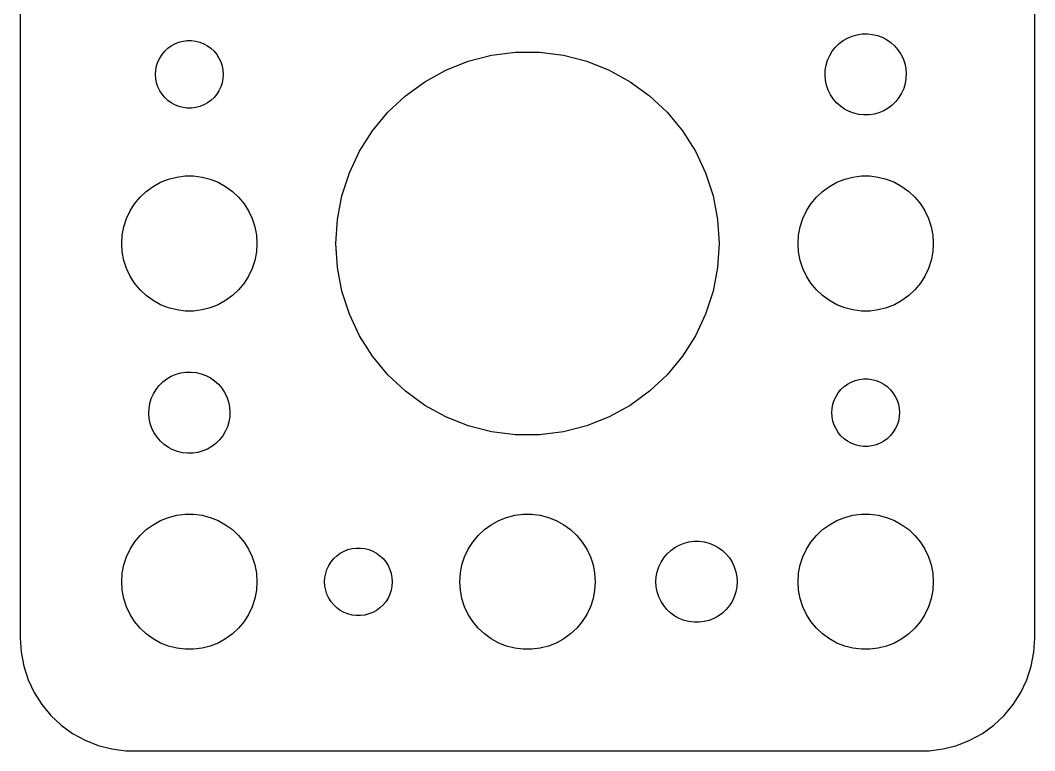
# Model space of a CAD drawing. Header units: metres. Extents: x -22 to 22, y -22 to 244.
# Drawn here: x -22.5 to 22.5, y 46.51 to 78.9 of the extents above; entities that cross this region are included whole.
import ezdxf

# ---------------------------------------------------------------- set-up
doc = ezdxf.new("R2010")
doc.units = ezdxf.units.M

msp = doc.modelspace()

# ---------------------------------------------------------------- linework, layer by layer
for p, q in [((-22.5, 101.5), (-22.5, 51.5)), ((22.5, 51.5), (22.5, 101.5)), ((-15.8037, 77.7665), (-15.6387, 77.8572)), ((-15.6387, 77.8572), (-15.4635, 77.9266)), ((-15.4635, 77.9266), (-15.2811, 77.9734)), ((-15.2811, 77.9734), (-15.0942, 77.997)), ((-15.0942, 77.997), (-14.9058, 77.997)), ((-14.9058, 77.997), (-14.7189, 77.9734)), ((-14.7189, 77.9734), (-14.5365, 77.9266)), ((-14.5365, 77.9266), (-14.3613, 77.8572)), ((-14.3613, 77.8572), (-14.1963, 77.7665)), ((13.6623, 77.7044), (13.8238, 77.8626)), ((13.8238, 77.8626), (14.0039, 77.9993)), ((14.0039, 77.9993), (14.1996, 78.1123)), ((14.1996, 78.1123), (14.408, 78.1999)), ((14.408, 78.1999), (14.6257, 78.2607)), ((14.6257, 78.2607), (14.8494, 78.2937)), ((14.8494, 78.2937), (15.0754, 78.2984)), ((15.0754, 78.2984), (15.3002, 78.2748)), ((15.3002, 78.2748), (15.5202, 78.2232)), ((15.5202, 78.2232), (15.7321, 78.1444)), ((15.7321, 78.1444), (15.9324, 78.0396)), ((15.9324, 78.0396), (16.1181, 77.9106)), ((16.1181, 77.9106), (16.286, 77.7594)), ((-16.2135, 77.3817), (-16.0934, 77.5268)), ((-16.0934, 77.5268), (-15.9561, 77.6558)), ((-15.9561, 77.6558), (-15.8037, 77.7665)), ((-14.1963, 77.7665), (-14.0439, 77.6558)), ((-14.0439, 77.6558), (-13.9065, 77.5268)), ((-13.9065, 77.5268), (-13.7865, 77.3817)), ((-1.59273, 77.3494), (-0.533707, 77.4832)), ((-0.533707, 77.4832), (0.533707, 77.4832)), ((0.533707, 77.4832), (1.59273, 77.3494)), ((13.4048, 77.3339), (13.5219, 77.5273)), ((13.5219, 77.5273), (13.6623, 77.7044)), ((16.286, 77.7594), (16.4337, 77.5883)), ((16.4337, 77.5883), (16.5588, 77.4)), ((16.5588, 77.4), (16.6593, 77.1975)), ((-16.4529, 76.873), (-16.3947, 77.0522)), ((-16.3947, 77.0522), (-16.3145, 77.2226)), ((-16.3145, 77.2226), (-16.2135, 77.3817)), ((-13.7865, 77.3817), (-13.6855, 77.2226)), ((-13.6855, 77.2226), (-13.6053, 77.0522)), ((-13.6053, 77.0522), (-13.5471, 76.873)), ((-3.61911, 76.691), (-2.62663, 77.084)), ((-2.62663, 77.084), (-1.59273, 77.3494)), ((1.59273, 77.3494), (2.62663, 77.084)), ((2.62663, 77.084), (3.61911, 76.691)), ((13.2476, 76.911), (13.3129, 77.1274)), ((13.3129, 77.1274), (13.4048, 77.3339)), ((16.6593, 77.1975), (16.7337, 76.9841)), ((16.7337, 76.9841), (16.7807, 76.7629)), ((-16.5, 76.5), (-16.4882, 76.688)), ((-16.4882, 76.312), (-16.5, 76.5)), ((-16.4882, 76.688), (-16.4529, 76.873)), ((-13.5471, 76.873), (-13.5118, 76.688)), ((-13.5118, 76.688), (-13.5, 76.5)), ((-13.5, 76.5), (-13.5118, 76.312)), ((-4.55452, 76.1768), (-3.61911, 76.691)), ((3.61911, 76.691), (4.55452, 76.1768)), ((13.2004, 76.4623), (13.2099, 76.6881)), ((13.2099, 76.6881), (13.2476, 76.911)), ((16.7807, 76.7629), (16.7996, 76.5377)), ((16.7996, 76.5377), (16.7901, 76.3118)), ((-16.4529, 76.127), (-16.4882, 76.312)), ((-16.3947, 75.9478), (-16.4529, 76.127)), ((-13.5471, 76.127), (-13.6053, 75.9478)), ((-13.5118, 76.312), (-13.5471, 76.127)), ((-5.41809, 75.5494), (-4.55452, 76.1768)), ((4.55452, 76.1768), (5.41809, 75.5494)), ((13.2193, 76.237), (13.2004, 76.4623)), ((13.2663, 76.0159), (13.2193, 76.237)), ((16.7524, 76.089), (16.6871, 75.8726)), ((16.7901, 76.3118), (16.7524, 76.089)), ((-16.3145, 75.7774), (-16.3947, 75.9478)), ((-16.2135, 75.6183), (-16.3145, 75.7774)), ((-16.0934, 75.4732), (-16.2135, 75.6183)), ((-13.7865, 75.6183), (-13.9065, 75.4732)), ((-13.6855, 75.7774), (-13.7865, 75.6183)), ((-13.6053, 75.9478), (-13.6855, 75.7774)), ((13.3406, 75.8025), (13.2663, 76.0159)), ((13.4411, 75.6), (13.3406, 75.8025)), ((16.5952, 75.6661), (16.4781, 75.4727)), ((16.6871, 75.8726), (16.5952, 75.6661)), ((-15.9561, 75.3442), (-16.0934, 75.4732)), ((-15.8037, 75.2335), (-15.9561, 75.3442)), ((-15.6387, 75.1427), (-15.8037, 75.2335)), ((-14.1963, 75.2335), (-14.3613, 75.1427)), ((-14.0439, 75.3442), (-14.1963, 75.2335)), ((-13.9065, 75.4732), (-14.0439, 75.3442)), ((-6.19623, 74.8186), (-5.41809, 75.5494)), ((5.41809, 75.5494), (6.19623, 74.8186)), ((13.5662, 75.4117), (13.4411, 75.6)), ((13.7139, 75.2406), (13.5662, 75.4117)), ((13.8819, 75.0893), (13.7139, 75.2406)), ((16.3376, 75.2956), (16.1761, 75.1374)), ((16.4781, 75.4727), (16.3376, 75.2956)), ((-15.4635, 75.0734), (-15.6387, 75.1427)), ((-15.2811, 75.0266), (-15.4635, 75.0734)), ((-15.0942, 75.0029), (-15.2811, 75.0266)), ((-14.9058, 75.0029), (-15.0942, 75.0029)), ((-14.7189, 75.0266), (-14.9058, 75.0029)), ((-14.5365, 75.0734), (-14.7189, 75.0266)), ((-14.3613, 75.1427), (-14.5365, 75.0734)), ((-6.87663, 73.9962), (-6.19623, 74.8186)), ((6.19623, 74.8186), (6.87663, 73.9962)), ((14.0676, 74.9603), (13.8819, 75.0893)), ((14.2679, 74.8556), (14.0676, 74.9603)), ((14.4797, 74.7768), (14.2679, 74.8556)), ((14.6998, 74.7252), (14.4797, 74.7768)), ((14.9246, 74.7016), (14.6998, 74.7252)), ((15.1506, 74.7063), (14.9246, 74.7016)), ((15.3742, 74.7393), (15.1506, 74.7063)), ((15.5919, 74.8001), (15.3742, 74.7393)), ((15.8003, 74.8877), (15.5919, 74.8001)), ((15.9961, 75.0007), (15.8003, 74.8877)), ((16.1761, 75.1374), (15.9961, 75.0007)), ((-7.44859, 73.0949), (-6.87663, 73.9962)), ((6.87663, 73.9962), (7.44859, 73.0949)), ((-7.90309, 72.129), (-7.44859, 73.0949)), ((7.44859, 73.0949), (7.90309, 72.129)), ((-8.23296, 71.1139), (-7.90309, 72.129)), ((7.90309, 72.129), (8.23296, 71.1139)), ((-16.6075, 71.533), (-16.2773, 71.7145)), ((-16.2773, 71.7145), (-15.927, 71.8532)), ((-15.927, 71.8532), (-15.5621, 71.9469)), ((-15.5621, 71.9469), (-15.1884, 71.9941)), ((-15.1884, 71.9941), (-14.8116, 71.9941)), ((-14.8116, 71.9941), (-14.4379, 71.9469)), ((-14.4379, 71.9469), (-14.0729, 71.8532)), ((-14.0729, 71.8532), (-13.7227, 71.7145)), ((-13.7227, 71.7145), (-13.3925, 71.533)), ((13.3925, 71.533), (13.7227, 71.7145)), ((13.7227, 71.7145), (14.0729, 71.8532)), ((14.0729, 71.8532), (14.4379, 71.9469)), ((14.4379, 71.9469), (14.8116, 71.9941)), ((14.8116, 71.9941), (15.1884, 71.9941)), ((15.1884, 71.9941), (15.5621, 71.9469)), ((15.5621, 71.9469), (15.927, 71.8532)), ((15.927, 71.8532), (16.2773, 71.7145)), ((16.2773, 71.7145), (16.6075, 71.533)), ((-17.1869, 71.0536), (-16.9123, 71.3115)), ((-16.9123, 71.3115), (-16.6075, 71.533)), ((-13.3925, 71.533), (-13.0877, 71.3115)), ((-13.0877, 71.3115), (-12.8131, 71.0536)), ((-8.43297, 70.0653), (-8.23296, 71.1139)), ((8.23296, 71.1139), (8.43297, 70.0653)), ((12.8131, 71.0536), (13.0877, 71.3115)), ((13.0877, 71.3115), (13.3925, 71.533)), ((16.6075, 71.533), (16.9123, 71.3115)), ((16.9123, 71.3115), (17.1869, 71.0536)), ((-17.6289, 70.4453), (-17.427, 70.7634)), ((-17.427, 70.7634), (-17.1869, 71.0536)), ((-12.8131, 71.0536), (-12.5729, 70.7634)), ((-12.5729, 70.7634), (-12.3711, 70.4453)), ((12.3711, 70.4453), (12.5729, 70.7634)), ((12.5729, 70.7634), (12.8131, 71.0536)), ((17.1869, 71.0536), (17.427, 70.7634)), ((17.427, 70.7634), (17.6289, 70.4453)), ((-17.7893, 70.1044), (-17.6289, 70.4453)), ((-12.3711, 70.4453), (-12.2107, 70.1044)), ((12.2107, 70.1044), (12.3711, 70.4453)), ((17.6289, 70.4453), (17.7893, 70.1044)), ((-17.9057, 69.7461), (-17.7893, 70.1044)), ((-12.2107, 70.1044), (-12.0942, 69.7461)), ((-8.5, 69), (-8.43297, 70.0653)), ((8.43297, 70.0653), (8.5, 69)), ((12.0942, 69.7461), (12.2107, 70.1044)), ((17.7893, 70.1044), (17.9057, 69.7461)), ((-18, 69), (-17.9763, 69.376)), ((-17.9763, 69.376), (-17.9057, 69.7461)), ((-12.0942, 69.7461), (-12.0237, 69.376)), ((-12.0237, 69.376), (-12, 69)), ((12, 69), (12.0237, 69.376)), ((12.0237, 69.376), (12.0942, 69.7461)), ((17.9057, 69.7461), (17.9763, 69.376)), ((17.9763, 69.376), (18, 69)), ((-17.9763, 68.624), (-18, 69)), ((-12, 69), (-12.0237, 68.624)), ((-8.43297, 67.9347), (-8.5, 69)), ((8.5, 69), (8.43297, 67.9347)), ((12.0237, 68.624), (12, 69)), ((18, 69), (17.9763, 68.624)), ((-17.9057, 68.2539), (-17.9763, 68.624)), ((-12.0237, 68.624), (-12.0942, 68.2539)), ((12.0942, 68.2539), (12.0237, 68.624)), ((17.9763, 68.624), (17.9057, 68.2539)), ((-17.7893, 67.8956), (-17.9057, 68.2539)), ((-12.0942, 68.2539), (-12.2107, 67.8956)), ((12.2107, 67.8956), (12.0942, 68.2539)), ((17.9057, 68.2539), (17.7893, 67.8956)), ((-17.6289, 67.5547), (-17.7893, 67.8956)), ((-17.427, 67.2366), (-17.6289, 67.5547)), ((-12.3711, 67.5547), (-12.5729, 67.2366)), ((-12.2107, 67.8956), (-12.3711, 67.5547)), ((-8.23296, 66.8861), (-8.43297, 67.9347)), ((8.43297, 67.9347), (8.23296, 66.8861)), ((12.3711, 67.5547), (12.2107, 67.8956)), ((12.5729, 67.2366), (12.3711, 67.5547)), ((17.6289, 67.5547), (17.427, 67.2366)), ((17.7893, 67.8956), (17.6289, 67.5547)), ((-17.1869, 66.9464), (-17.427, 67.2366)), ((-12.5729, 67.2366), (-12.8131, 66.9464)), ((12.8131, 66.9464), (12.5729, 67.2366)), ((17.427, 67.2366), (17.1869, 66.9464)), ((-16.9123, 66.6885), (-17.1869, 66.9464)), ((-16.6075, 66.467), (-16.9123, 66.6885)), ((-13.0877, 66.6885), (-13.3925, 66.467)), ((-12.8131, 66.9464), (-13.0877, 66.6885)), ((-7.90309, 65.871), (-8.23296, 66.8861)), ((8.23296, 66.8861), (7.90309, 65.871)), ((13.0877, 66.6885), (12.8131, 66.9464)), ((13.3925, 66.467), (13.0877, 66.6885)), ((16.9123, 66.6885), (16.6075, 66.467)), ((17.1869, 66.9464), (16.9123, 66.6885)), ((-16.2773, 66.2855), (-16.6075, 66.467)), ((-15.927, 66.1468), (-16.2773, 66.2855)), ((-13.7227, 66.2855), (-14.0729, 66.1468)), ((-13.3925, 66.467), (-13.7227, 66.2855)), ((13.7227, 66.2855), (13.3925, 66.467)), ((14.0729, 66.1468), (13.7227, 66.2855)), ((16.2773, 66.2855), (15.927, 66.1468)), ((16.6075, 66.467), (16.2773, 66.2855)), ((-15.5621, 66.0531), (-15.927, 66.1468)), ((-15.1884, 66.0059), (-15.5621, 66.0531)), ((-14.8116, 66.0059), (-15.1884, 66.0059)), ((-14.4379, 66.0531), (-14.8116, 66.0059)), ((-14.0729, 66.1468), (-14.4379, 66.0531)), ((-7.44859, 64.9051), (-7.90309, 65.871)), ((7.90309, 65.871), (7.44859, 64.9051)), ((14.4379, 66.0531), (14.0729, 66.1468)), ((14.8116, 66.0059), (14.4379, 66.0531)), ((15.1884, 66.0059), (14.8116, 66.0059)), ((15.5621, 66.0531), (15.1884, 66.0059)), ((15.927, 66.1468), (15.5621, 66.0531)), ((-6.87663, 64.0038), (-7.44859, 64.9051)), ((7.44859, 64.9051), (6.87663, 64.0038)), ((-6.19623, 63.1814), (-6.87663, 64.0038)), ((6.87663, 64.0038), (6.19623, 63.1814)), ((-15.9961, 62.9993), (-15.8003, 63.1123)), ((-15.8003, 63.1123), (-15.5919, 63.1999)), ((-15.5919, 63.1999), (-15.3742, 63.2607)), ((-15.3742, 63.2607), (-15.1506, 63.2937)), ((-15.1506, 63.2937), (-14.9246, 63.2984)), ((-14.9246, 63.2984), (-14.6998, 63.2748)), ((-14.6998, 63.2748), (-14.4797, 63.2232)), ((-14.4797, 63.2232), (-14.2679, 63.1444)), ((-14.2679, 63.1444), (-14.0676, 63.0397)), ((-14.0676, 63.0397), (-13.8819, 62.9107)), ((-5.41809, 62.4506), (-6.19623, 63.1814)), ((6.19623, 63.1814), (5.41809, 62.4506)), ((-16.4781, 62.5273), (-16.3376, 62.7044)), ((-16.3376, 62.7044), (-16.1761, 62.8626)), ((-16.1761, 62.8626), (-15.9961, 62.9993)), ((-13.8819, 62.9107), (-13.7139, 62.7594)), ((-13.7139, 62.7594), (-13.5662, 62.5883)), ((-13.5662, 62.5883), (-13.4411, 62.4)), ((13.9065, 62.5268), (14.0439, 62.6558)), ((14.0439, 62.6558), (14.1963, 62.7665)), ((14.1963, 62.7665), (14.3613, 62.8573)), ((14.3613, 62.8573), (14.5365, 62.9266)), ((14.5365, 62.9266), (14.7189, 62.9734)), ((14.7189, 62.9734), (14.9058, 62.9971)), ((14.9058, 62.9971), (15.0942, 62.9971)), ((15.0942, 62.9971), (15.2811, 62.9734)), ((15.2811, 62.9734), (15.4635, 62.9266)), ((15.4635, 62.9266), (15.6387, 62.8573)), ((15.6387, 62.8573), (15.8037, 62.7665)), ((15.8037, 62.7665), (15.9561, 62.6558)), ((15.9561, 62.6558), (16.0934, 62.5268)), ((-16.7524, 61.911), (-16.6871, 62.1274)), ((-16.6871, 62.1274), (-16.5952, 62.3339)), ((-16.5952, 62.3339), (-16.4781, 62.5273)), ((-13.4411, 62.4), (-13.3406, 62.1975)), ((-13.3406, 62.1975), (-13.2663, 61.9841)), ((-4.55452, 61.8232), (-5.41809, 62.4506)), ((5.41809, 62.4506), (4.55452, 61.8232)), ((13.6053, 62.0522), (13.6855, 62.2226)), ((13.6855, 62.2226), (13.7865, 62.3817)), ((13.7865, 62.3817), (13.9065, 62.5268)), ((16.0934, 62.5268), (16.2135, 62.3817)), ((16.2135, 62.3817), (16.3145, 62.2226)), ((16.3145, 62.2226), (16.3947, 62.0522)), ((-16.7996, 61.4623), (-16.7901, 61.6882)), ((-16.7901, 61.6882), (-16.7524, 61.911)), ((-13.2663, 61.9841), (-13.2193, 61.763)), ((-13.2193, 61.763), (-13.2004, 61.5377)), ((-3.61911, 61.309), (-4.55452, 61.8232)), ((4.55452, 61.8232), (3.61911, 61.309)), ((13.5, 61.5), (13.5118, 61.688)), ((13.5118, 61.688), (13.5471, 61.873)), ((13.5471, 61.873), (13.6053, 62.0522)), ((16.3947, 62.0522), (16.4529, 61.873)), ((16.4529, 61.873), (16.4882, 61.688)), ((16.4882, 61.688), (16.5, 61.5)), ((-16.7807, 61.2371), (-16.7996, 61.4623)), ((-16.7337, 61.0159), (-16.7807, 61.2371)), ((-13.2099, 61.3119), (-13.2476, 61.089)), ((-13.2004, 61.5377), (-13.2099, 61.3119)), ((-2.62663, 60.916), (-3.61911, 61.309)), ((3.61911, 61.309), (2.62663, 60.916)), ((13.5118, 61.312), (13.5, 61.5)), ((13.5471, 61.127), (13.5118, 61.312)), ((16.4882, 61.312), (16.4529, 61.127)), ((16.5, 61.5), (16.4882, 61.312)), ((-16.6593, 60.8025), (-16.7337, 61.0159)), ((-16.5588, 60.6), (-16.6593, 60.8025)), ((-13.3129, 60.8726), (-13.4048, 60.6661)), ((-13.2476, 61.089), (-13.3129, 60.8726)), ((-1.59273, 60.6506), (-2.62663, 60.916)), ((2.62663, 60.916), (1.59273, 60.6506)), ((13.6053, 60.9478), (13.5471, 61.127)), ((13.6855, 60.7774), (13.6053, 60.9478)), ((13.7865, 60.6183), (13.6855, 60.7774)), ((16.3145, 60.7774), (16.2135, 60.6183)), ((16.3947, 60.9478), (16.3145, 60.7774)), ((16.4529, 61.127), (16.3947, 60.9478)), ((-16.4337, 60.4117), (-16.5588, 60.6)), ((-16.286, 60.2406), (-16.4337, 60.4117)), ((-13.5219, 60.4727), (-13.6623, 60.2956)), ((-13.4048, 60.6661), (-13.5219, 60.4727)), ((-0.533707, 60.5168), (-1.59273, 60.6506)), ((0.533707, 60.5168), (-0.533707, 60.5168)), ((1.59273, 60.6506), (0.533707, 60.5168)), ((13.9065, 60.4732), (13.7865, 60.6183)), ((14.0439, 60.3442), (13.9065, 60.4732)), ((14.1963, 60.2335), (14.0439, 60.3442)), ((15.9561, 60.3442), (15.8037, 60.2335)), ((16.0934, 60.4732), (15.9561, 60.3442)), ((16.2135, 60.6183), (16.0934, 60.4732)), ((-16.1181, 60.0894), (-16.286, 60.2406)), ((-15.9324, 59.9604), (-16.1181, 60.0894)), ((-15.7321, 59.8556), (-15.9324, 59.9604)), ((-15.5202, 59.7768), (-15.7321, 59.8556)), ((-14.1996, 59.8877), (-14.408, 59.8001)), ((-14.0039, 60.0007), (-14.1996, 59.8877)), ((-13.8238, 60.1374), (-14.0039, 60.0007)), ((-13.6623, 60.2956), (-13.8238, 60.1374)), ((14.3613, 60.1428), (14.1963, 60.2335)), ((14.5365, 60.0734), (14.3613, 60.1428)), ((14.7189, 60.0266), (14.5365, 60.0734)), ((14.9058, 60.003), (14.7189, 60.0266)), ((15.0942, 60.003), (14.9058, 60.003)), ((15.2811, 60.0266), (15.0942, 60.003)), ((15.4635, 60.0734), (15.2811, 60.0266)), ((15.6387, 60.1428), (15.4635, 60.0734)), ((15.8037, 60.2335), (15.6387, 60.1428)), ((-15.3002, 59.7252), (-15.5202, 59.7768)), ((-15.0754, 59.7016), (-15.3002, 59.7252)), ((-14.8494, 59.7063), (-15.0754, 59.7016)), ((-14.6257, 59.7393), (-14.8494, 59.7063)), ((-14.408, 59.8001), (-14.6257, 59.7393)), ((-16.6075, 56.533), (-16.2773, 56.7145)), ((-16.2773, 56.7145), (-15.927, 56.8532)), ((-15.927, 56.8532), (-15.5621, 56.9469)), ((-15.5621, 56.9469), (-15.1884, 56.9941)), ((-15.1884, 56.9941), (-14.8116, 56.9941)), ((-14.8116, 56.9941), (-14.4379, 56.9469)), ((-14.4379, 56.9469), (-14.0729, 56.8532)), ((-14.0729, 56.8532), (-13.7227, 56.7145)), ((-13.7227, 56.7145), (-13.3925, 56.533)), ((-1.60747, 56.533), (-1.27733, 56.7145)), ((-1.27733, 56.7145), (-0.927048, 56.8532)), ((-0.927048, 56.8532), (-0.562134, 56.9469)), ((-0.562134, 56.9469), (-0.18837, 56.9941)), ((-0.18837, 56.9941), (0.18837, 56.9941)), ((0.18837, 56.9941), (0.562134, 56.9469)), ((0.562134, 56.9469), (0.927048, 56.8532)), ((0.927048, 56.8532), (1.27733, 56.7145)), ((1.27733, 56.7145), (1.60747, 56.533)), ((13.3925, 56.533), (13.7227, 56.7145)), ((13.7227, 56.7145), (14.0729, 56.8532)), ((14.0729, 56.8532), (14.4379, 56.9469)), ((14.4379, 56.9469), (14.8116, 56.9941)), ((14.8116, 56.9941), (15.1884, 56.9941)), ((15.1884, 56.9941), (15.5621, 56.9469)), ((15.5621, 56.9469), (15.927, 56.8532)), ((15.927, 56.8532), (16.2773, 56.7145)), ((16.2773, 56.7145), (16.6075, 56.533)), ((-17.1869, 56.0536), (-16.9123, 56.3116)), ((-16.9123, 56.3116), (-16.6075, 56.533)), ((-13.3925, 56.533), (-13.0877, 56.3116)), ((-13.0877, 56.3116), (-12.8131, 56.0536)), ((-2.1869, 56.0536), (-1.91226, 56.3116)), ((-1.91226, 56.3116), (-1.60747, 56.533)), ((1.60747, 56.533), (1.91226, 56.3116)), ((1.91226, 56.3116), (2.1869, 56.0536)), ((12.8131, 56.0536), (13.0877, 56.3116)), ((13.0877, 56.3116), (13.3925, 56.533)), ((16.6075, 56.533), (16.9123, 56.3116)), ((16.9123, 56.3116), (17.1869, 56.0536)), ((-17.427, 55.7634), (-17.1869, 56.0536)), ((-12.8131, 56.0536), (-12.5729, 55.7634)), ((-2.42705, 55.7634), (-2.1869, 56.0536)), ((2.1869, 56.0536), (2.42705, 55.7634)), ((12.5729, 55.7634), (12.8131, 56.0536)), ((17.1869, 56.0536), (17.427, 55.7634)), ((-17.7893, 55.1044), (-17.6289, 55.4453)), ((-17.6289, 55.4453), (-17.427, 55.7634)), ((-12.5729, 55.7634), (-12.3711, 55.4453)), ((-12.3711, 55.4453), (-12.2107, 55.1044)), ((-8.30373, 55.2665), (-8.13866, 55.3573)), ((-8.13866, 55.3573), (-7.96352, 55.4266)), ((-7.96352, 55.4266), (-7.78107, 55.4734)), ((-7.78107, 55.4734), (-7.59418, 55.4971)), ((-7.59418, 55.4971), (-7.40581, 55.4971)), ((-7.40581, 55.4971), (-7.21892, 55.4734)), ((-7.21892, 55.4734), (-7.03647, 55.4266)), ((-7.03647, 55.4266), (-6.86133, 55.3573)), ((-6.86133, 55.3573), (-6.69626, 55.2665)), ((-2.78932, 55.1044), (-2.62891, 55.4453)), ((-2.62891, 55.4453), (-2.42705, 55.7634)), ((2.42705, 55.7634), (2.62891, 55.4453)), ((2.62891, 55.4453), (2.78932, 55.1044)), ((6.18785, 55.2322), (6.35263, 55.3869)), ((6.35263, 55.3869), (6.53551, 55.5198)), ((6.53551, 55.5198), (6.7336, 55.6287)), ((6.7336, 55.6287), (6.94376, 55.7119)), ((6.94376, 55.7119), (7.1627, 55.7681)), ((7.1627, 55.7681), (7.38696, 55.7964)), ((7.38696, 55.7964), (7.61302, 55.7964)), ((7.61302, 55.7964), (7.83728, 55.7681)), ((7.83728, 55.7681), (8.05623, 55.7119)), ((8.05623, 55.7119), (8.26639, 55.6287)), ((8.26639, 55.6287), (8.46448, 55.5198)), ((8.46448, 55.5198), (8.64735, 55.3869)), ((8.64735, 55.3869), (8.81213, 55.2322)), ((12.2107, 55.1044), (12.3711, 55.4453)), ((12.3711, 55.4453), (12.5729, 55.7634)), ((17.427, 55.7634), (17.6289, 55.4453)), ((17.6289, 55.4453), (17.7893, 55.1044)), ((-17.9057, 54.7461), (-17.7893, 55.1044)), ((-12.2107, 55.1044), (-12.0942, 54.7461)), ((-8.71352, 54.8817), (-8.59344, 55.0268)), ((-8.59344, 55.0268), (-8.45613, 55.1558)), ((-8.45613, 55.1558), (-8.30373, 55.2665)), ((-6.69626, 55.2665), (-6.54385, 55.1558)), ((-6.54385, 55.1558), (-6.40654, 55.0268)), ((-6.40654, 55.0268), (-6.28647, 54.8817)), ((-2.90575, 54.7461), (-2.78932, 55.1044)), ((2.78932, 55.1044), (2.90575, 54.7461)), ((5.92264, 54.8672), (6.04376, 55.058)), ((6.04376, 55.058), (6.18785, 55.2322)), ((8.81213, 55.2322), (8.95622, 55.058)), ((8.95622, 55.058), (9.07735, 54.8672)), ((12.0942, 54.7461), (12.2107, 55.1044)), ((17.7893, 55.1044), (17.9057, 54.7461)), ((-17.9763, 54.376), (-17.9057, 54.7461)), ((-12.0942, 54.7461), (-12.0237, 54.376)), ((-8.95287, 54.373), (-8.89465, 54.5522)), ((-8.89465, 54.5522), (-8.81445, 54.7226)), ((-8.81445, 54.7226), (-8.71352, 54.8817)), ((-6.28647, 54.8817), (-6.18553, 54.7226)), ((-6.18553, 54.7226), (-6.10533, 54.5522)), ((-6.10533, 54.5522), (-6.04712, 54.373)), ((-2.97633, 54.376), (-2.90575, 54.7461)), ((2.90575, 54.7461), (2.97633, 54.376)), ((5.75655, 54.4476), (5.8264, 54.6626)), ((5.8264, 54.6626), (5.92264, 54.8672)), ((9.07735, 54.8672), (9.17358, 54.6626)), ((9.17358, 54.6626), (9.24344, 54.4476)), ((12.0237, 54.376), (12.0942, 54.7461)), ((17.9057, 54.7461), (17.9763, 54.376)), ((-18, 54), (-17.9763, 54.376)), ((-17.9763, 53.624), (-18, 54)), ((-12.0237, 54.376), (-12, 54)), ((-12, 54), (-12.0237, 53.624)), ((-9, 54), (-8.98816, 54.188)), ((-8.98816, 53.812), (-9, 54)), ((-8.98816, 54.188), (-8.95287, 54.373)), ((-6.04712, 54.373), (-6.01183, 54.188)), ((-6.01183, 54.188), (-6, 54)), ((-6, 54), (-6.01183, 53.812)), ((-3, 54), (-2.97633, 54.376)), ((-2.97633, 53.624), (-3, 54)), ((2.97633, 54.376), (3, 54)), ((3, 54), (2.97633, 53.624)), ((5.7, 54), (5.71419, 54.2256)), ((5.71419, 53.7744), (5.7, 54)), ((5.71419, 54.2256), (5.75655, 54.4476)), ((9.24344, 54.4476), (9.2858, 54.2256)), ((9.2858, 54.2256), (9.29999, 54)), ((9.29999, 54), (9.2858, 53.7744)), ((12, 54), (12.0237, 54.376)), ((12.0237, 53.624), (12, 54)), ((17.9763, 54.376), (18, 54)), ((18, 54), (17.9763, 53.624)), ((-17.9057, 53.2539), (-17.9763, 53.624)), ((-12.0237, 53.624), (-12.0942, 53.2539)), ((-8.95287, 53.627), (-8.98816, 53.812)), ((-8.89465, 53.4478), (-8.95287, 53.627)), ((-6.04712, 53.627), (-6.10533, 53.4478)), ((-6.01183, 53.812), (-6.04712, 53.627)), ((-2.90575, 53.2539), (-2.97633, 53.624)), ((2.97633, 53.624), (2.90575, 53.2539)), ((5.75655, 53.5524), (5.71419, 53.7744)), ((5.8264, 53.3374), (5.75655, 53.5524)), ((9.24344, 53.5524), (9.17358, 53.3374)), ((9.2858, 53.7744), (9.24344, 53.5524)), ((12.0942, 53.2539), (12.0237, 53.624)), ((17.9763, 53.624), (17.9057, 53.2539)), ((-17.7893, 52.8956), (-17.9057, 53.2539)), ((-12.0942, 53.2539), (-12.2107, 52.8956)), ((-8.81445, 53.2774), (-8.89465, 53.4478)), ((-8.71352, 53.1183), (-8.81445, 53.2774)), ((-8.59344, 52.9732), (-8.71352, 53.1183)), ((-6.28647, 53.1183), (-6.40654, 52.9732)), ((-6.18553, 53.2774), (-6.28647, 53.1183)), ((-6.10533, 53.4478), (-6.18553, 53.2774)), ((-2.78932, 52.8956), (-2.90575, 53.2539)), ((2.90575, 53.2539), (2.78932, 52.8956)), ((5.92264, 53.1329), (5.8264, 53.3374)), ((6.04376, 52.942), (5.92264, 53.1329)), ((9.07735, 53.1329), (8.95622, 52.942)), ((9.17358, 53.3374), (9.07735, 53.1329)), ((12.2107, 52.8956), (12.0942, 53.2539)), ((17.9057, 53.2539), (17.7893, 52.8956)), ((-17.6289, 52.5547), (-17.7893, 52.8956)), ((-12.2107, 52.8956), (-12.3711, 52.5547)), ((-8.45613, 52.8442), (-8.59344, 52.9732)), ((-8.30373, 52.7335), (-8.45613, 52.8442)), ((-8.13866, 52.6428), (-8.30373, 52.7335)), ((-6.69626, 52.7335), (-6.86133, 52.6428)), ((-6.54385, 52.8442), (-6.69626, 52.7335)), ((-6.40654, 52.9732), (-6.54385, 52.8442)), ((-2.62891, 52.5547), (-2.78932, 52.8956)), ((2.78932, 52.8956), (2.62891, 52.5547)), ((6.18785, 52.7678), (6.04376, 52.942)), ((6.35263, 52.6131), (6.18785, 52.7678)), ((8.81213, 52.7678), (8.64735, 52.6131)), ((8.95622, 52.942), (8.81213, 52.7678)), ((12.3711, 52.5547), (12.2107, 52.8956)), ((17.7893, 52.8956), (17.6289, 52.5547)), ((-17.427, 52.2366), (-17.6289, 52.5547)), ((-17.1869, 51.9464), (-17.427, 52.2366)), ((-12.5729, 52.2366), (-12.8131, 51.9464)), ((-12.3711, 52.5547), (-12.5729, 52.2366)), ((-7.96352, 52.5734), (-8.13866, 52.6428)), ((-7.78107, 52.5266), (-7.96352, 52.5734)), ((-7.59418, 52.503), (-7.78107, 52.5266)), ((-7.40581, 52.503), (-7.59418, 52.503)), ((-7.21892, 52.5266), (-7.40581, 52.503)), ((-7.03647, 52.5734), (-7.21892, 52.5266)), ((-6.86133, 52.6428), (-7.03647, 52.5734)), ((-2.42705, 52.2366), (-2.62891, 52.5547)), ((-2.1869, 51.9464), (-2.42705, 52.2366)), ((2.42705, 52.2366), (2.1869, 51.9464)), ((2.62891, 52.5547), (2.42705, 52.2366)), ((6.53551, 52.4802), (6.35263, 52.6131)), ((6.7336, 52.3713), (6.53551, 52.4802)), ((6.94376, 52.2881), (6.7336, 52.3713)), ((7.1627, 52.2319), (6.94376, 52.2881)), ((7.38696, 52.2036), (7.1627, 52.2319)), ((7.61302, 52.2036), (7.38696, 52.2036)), ((7.83728, 52.2319), (7.61302, 52.2036)), ((8.05623, 52.2881), (7.83728, 52.2319)), ((8.26639, 52.3713), (8.05623, 52.2881)), ((8.46448, 52.4802), (8.26639, 52.3713)), ((8.64735, 52.6131), (8.46448, 52.4802)), ((12.5729, 52.2366), (12.3711, 52.5547)), ((12.8131, 51.9464), (12.5729, 52.2366)), ((17.427, 52.2366), (17.1869, 51.9464)), ((17.6289, 52.5547), (17.427, 52.2366)), ((-16.9123, 51.6885), (-17.1869, 51.9464)), ((-12.8131, 51.9464), (-13.0877, 51.6885)), ((-1.91226, 51.6885), (-2.1869, 51.9464)), ((2.1869, 51.9464), (1.91226, 51.6885)), ((13.0877, 51.6885), (12.8131, 51.9464)), ((17.1869, 51.9464), (16.9123, 51.6885)), ((-22.5, 51.5), (-22.4606, 50.8733)), ((-16.6075, 51.467), (-16.9123, 51.6885)), ((-16.2773, 51.2855), (-16.6075, 51.467)), ((-13.3925, 51.467), (-13.7227, 51.2855)), ((-13.0877, 51.6885), (-13.3925, 51.467)), ((-1.60747, 51.467), (-1.91226, 51.6885)), ((-1.27733, 51.2855), (-1.60747, 51.467)), ((1.60747, 51.467), (1.27733, 51.2855)), ((1.91226, 51.6885), (1.60747, 51.467)), ((13.3925, 51.467), (13.0877, 51.6885)), ((13.7227, 51.2855), (13.3925, 51.467)), ((16.6075, 51.467), (16.2773, 51.2855)), ((16.9123, 51.6885), (16.6075, 51.467)), ((22.4606, 50.8733), (22.5, 51.5)), ((-22.4606, 50.8733), (-22.3429, 50.2566)), ((-15.927, 51.1468), (-16.2773, 51.2855)), ((-15.5621, 51.0531), (-15.927, 51.1468)), ((-15.1884, 51.0059), (-15.5621, 51.0531)), ((-14.8116, 51.0059), (-15.1884, 51.0059)), ((-14.4379, 51.0531), (-14.8116, 51.0059)), ((-14.0729, 51.1468), (-14.4379, 51.0531)), ((-13.7227, 51.2855), (-14.0729, 51.1468)), ((-0.927048, 51.1468), (-1.27733, 51.2855)), ((-0.562134, 51.0531), (-0.927048, 51.1468)), ((-0.18837, 51.0059), (-0.562134, 51.0531)), ((0.18837, 51.0059), (-0.18837, 51.0059)), ((0.562134, 51.0531), (0.18837, 51.0059)), ((0.927048, 51.1468), (0.562134, 51.0531)), ((1.27733, 51.2855), (0.927048, 51.1468)), ((14.0729, 51.1468), (13.7227, 51.2855)), ((14.4379, 51.0531), (14.0729, 51.1468)), ((14.8116, 51.0059), (14.4379, 51.0531)), ((15.1884, 51.0059), (14.8116, 51.0059)), ((15.5621, 51.0531), (15.1884, 51.0059)), ((15.927, 51.1468), (15.5621, 51.0531)), ((16.2773, 51.2855), (15.927, 51.1468)), ((22.3429, 50.2566), (22.4606, 50.8733)), ((-22.3429, 50.2566), (-22.1489, 49.6594)), ((22.1489, 49.6594), (22.3429, 50.2566)), ((-22.1489, 49.6594), (-21.8815, 49.0912)), ((21.8815, 49.0912), (22.1489, 49.6594)), ((-21.8815, 49.0912), (-21.5451, 48.5611)), ((21.5451, 48.5611), (21.8815, 49.0912)), ((-21.5451, 48.5611), (-21.1448, 48.0773)), ((21.1448, 48.0773), (21.5451, 48.5611)), ((-21.1448, 48.0773), (-20.6871, 47.6474)), ((20.6871, 47.6474), (21.1448, 48.0773)), ((-20.6871, 47.6474), (-20.1791, 47.2784)), ((-20.1791, 47.2784), (-19.6289, 46.9759)), ((19.6289, 46.9759), (20.1791, 47.2784)), ((20.1791, 47.2784), (20.6871, 47.6474)), ((-19.6289, 46.9759), (-19.0451, 46.7447)), ((19.0451, 46.7447), (19.6289, 46.9759)), ((-19.0451, 46.7447), (-18.4369, 46.5886)), ((-18.4369, 46.5886), (-17.8139, 46.5099)), ((-17.8139, 46.5099), (17.8139, 46.5099)), ((17.8139, 46.5099), (18.4369, 46.5886)), ((18.4369, 46.5886), (19.0451, 46.7447))]:
    msp.add_line(p, q)

doc.saveas('drawing.dxf')
